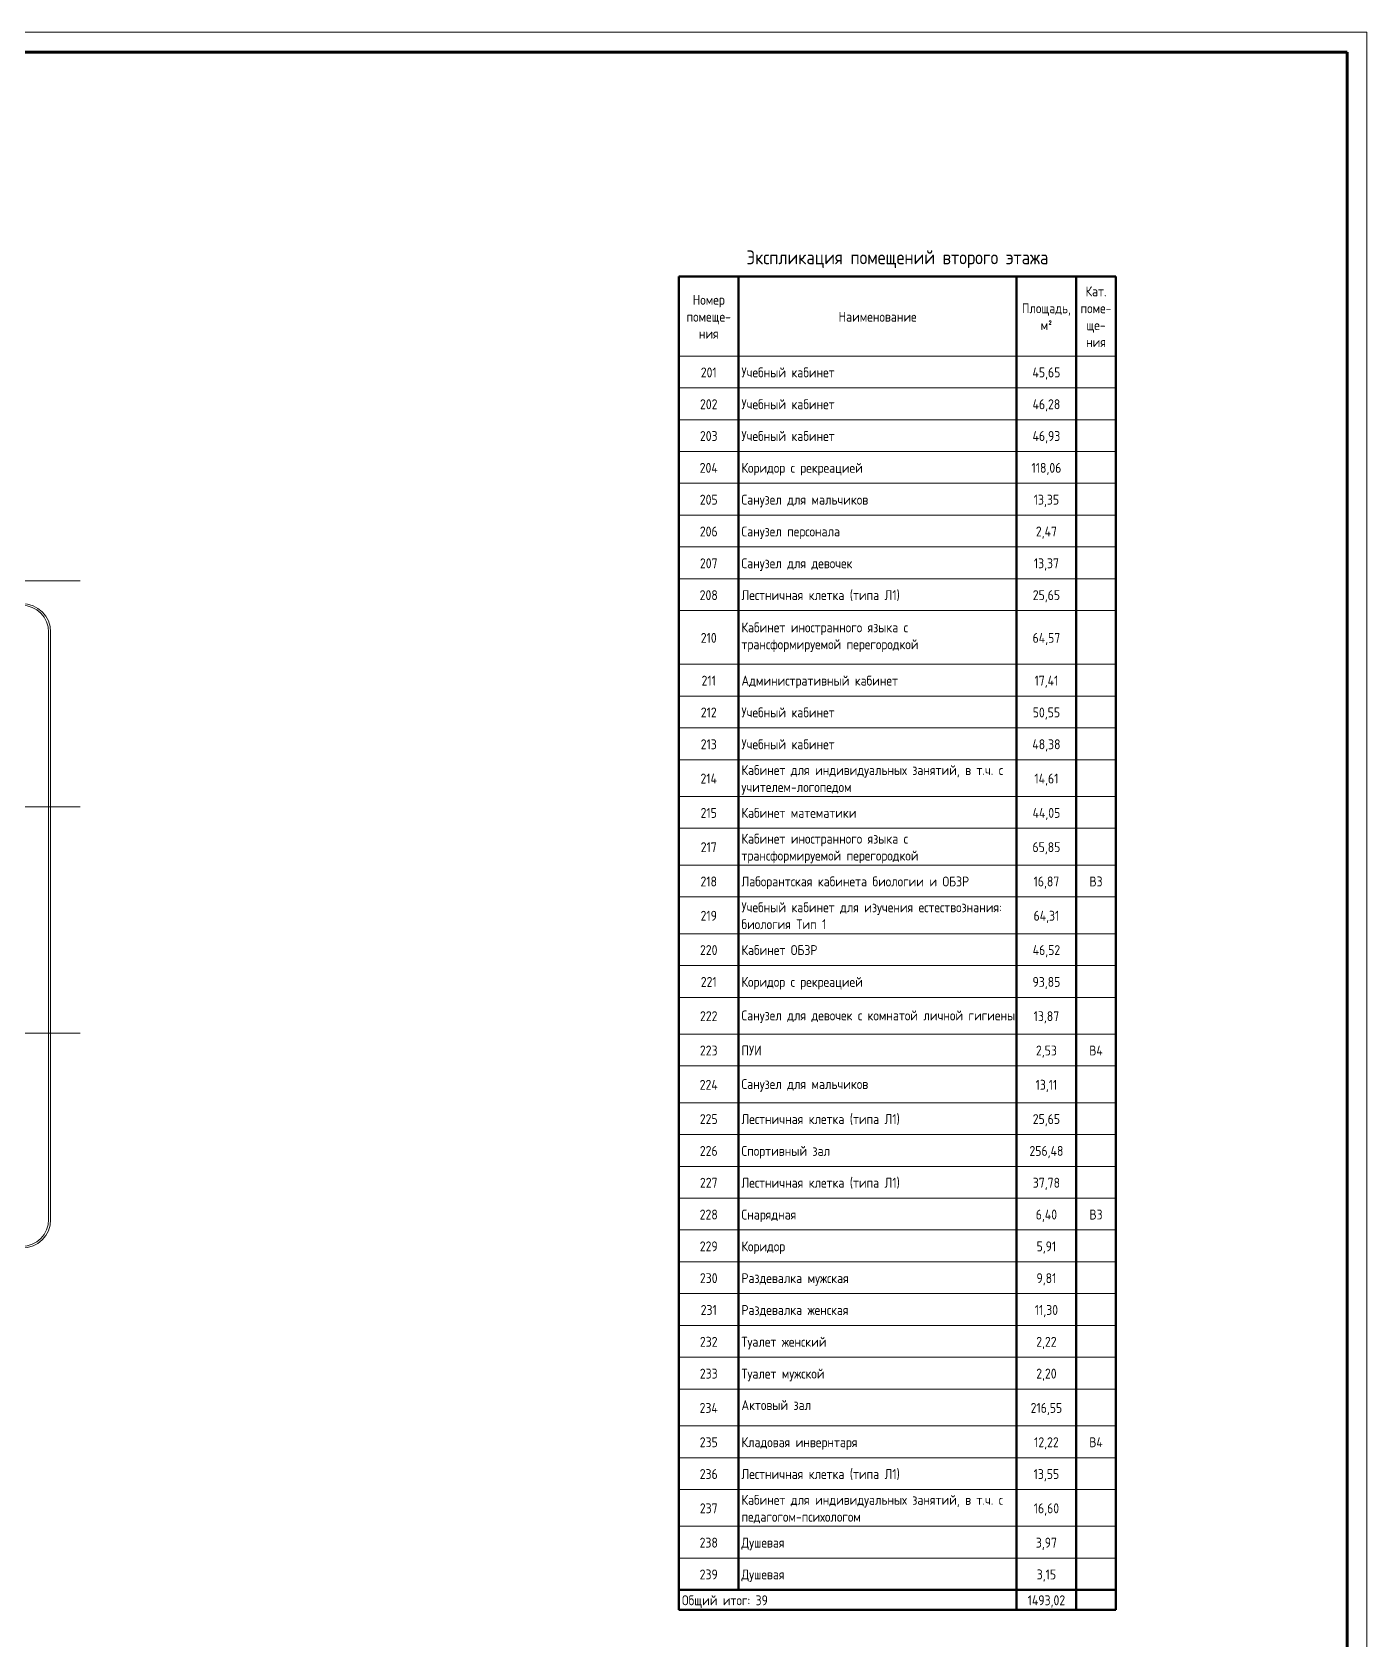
# Model space of a CAD drawing. Header units: millimetres. Extents: x -87434 to 499450, y -468665 to 122144.
# Drawn here: x 164118 to 197758, y 1664 to 42184 of the extents above; entities that cross this region are included whole.
import ezdxf

# ---------------------------------------------------------------- set-up
doc = ezdxf.new("R2010")
doc.units = ezdxf.units.MM
doc.linetypes.add('ADSK_Линия сетки', pattern=[25, 20, -2.5, 0, -2.5])
for name, color, linetype, lineweight in [('Графика спецификации', 7, 'Continuous', 20), ('Линии', 252, 'Continuous', 9), ('Оси', 252, 'Continuous', 9), ('ОФ_рамка', 8, 'Continuous', 60), ('Стены внутренние', 7, 'Continuous', 18), ('Тонкие линии', 252, 'Continuous', 18)]:
    doc.layers.add(name, color=color, linetype=linetype, lineweight=lineweight)
doc.styles.add('GOST Common_7', font='', dxfattribs={"width": 0.9, "height": 2.5})
doc.styles.add('GOST Common_8', font='', dxfattribs={"width": 0.9, "height": 3.5})
doc.styles.get('GOST Common_7').set_extended_font_data('GOST type B')
doc.styles.get('GOST Common_8').set_extended_font_data('GOST type B')

# ---------------------------------------------------------------- blocks, each defined once
blk = doc.blocks.new('А0')
at = {"layer": 'ОФ_рамка', "color": 0, "linetype": 'Continuous', "lineweight": 5, "ltscale": 100}
for points in [[(341068, -309617), (222168, -309617)], [(341068, -393717), (341068, -309617)]]:
    blk.add_lwpolyline(points, dxfattribs=at)
at = {"layer": 'ОФ_рамка', "color": 0, "linetype": 'Continuous', "ltscale": 100}
for points in [[(340568, -310117), (224168, -310117)], [(340568, -393217), (340568, -310117)]]:
    blk.add_lwpolyline(points, dxfattribs=at)
blk = doc.blocks.new('2 этаж')
at = {"layer": 'Линии', "color": 251, "lineweight": 50, "true_color": 0x636466}
for p, q in [((180421, 36027), (180421, 34023)), ((180421, 36027), (191433, 36027)), ((181921, 36027), (181921, 34023)), ((188932, 36027), (188932, 34023)), ((190432, 36027), (190432, 34023)), ((191432, 36027), (191432, 34023)), ((180421, 34023), (180421, 33221)), ((181921, 34023), (181921, 33221)), ((188932, 34023), (188932, 33221)), ((190432, 34023), (190432, 33221)), ((191432, 34023), (191432, 33221)), ((180421, 33221), (180421, 32419)), ((181921, 33221), (181921, 32419)), ((188932, 33221), (188932, 32419)), ((190432, 33221), (190432, 32419)), ((191432, 33221), (191432, 32419)), ((180421, 32419), (180421, 31617)), ((181921, 32419), (181921, 31617)), ((188932, 32419), (188932, 31617)), ((190432, 32419), (190432, 31617)), ((191432, 32419), (191432, 31617)), ((180421, 31617), (180421, 30815)), ((181921, 31617), (181921, 30815)), ((188932, 31617), (188932, 30815)), ((190432, 31617), (190432, 30815)), ((191432, 31617), (191432, 30815)), ((180421, 30815), (180421, 30013)), ((181921, 30815), (181921, 30013)), ((188932, 30815), (188932, 30013)), ((190432, 30815), (190432, 30013)), ((191432, 30815), (191432, 30013)), ((180421, 30013), (180421, 29211)), ((181921, 30013), (181921, 29211)), ((188932, 30013), (188932, 29211)), ((190432, 30013), (190432, 29211)), ((191432, 30013), (191432, 29211)), ((180421, 29211), (180421, 28410)), ((181921, 29211), (181921, 28410)), ((188932, 29211), (188932, 28410)), ((190432, 29211), (190432, 28410)), ((191432, 29211), (191432, 28410)), ((180421, 28410), (180421, 27608)), ((181921, 28410), (181921, 27608)), ((188932, 28410), (188932, 27608)), ((190432, 28410), (190432, 27608)), ((191432, 28410), (191432, 27608)), ((180421, 27608), (180421, 26254)), ((180421, 27608), (180421, 26806)), ((181921, 27608), (181921, 26254)), ((181921, 27608), (181921, 26806)), ((188932, 27608), (188932, 26254)), ((188932, 27608), (188932, 26806)), ((190432, 27608), (190432, 26254)), ((190432, 27608), (190432, 26806)), ((191432, 27608), (191432, 26254)), ((191432, 27608), (191432, 26806)), ((180421, 26254), (180421, 25452)), ((181921, 26254), (181921, 25452)), ((188932, 26254), (188932, 25452)), ((190432, 26254), (190432, 25452)), ((191432, 26254), (191432, 25452)), ((180421, 25452), (180421, 24651)), ((181921, 25452), (181921, 24651)), ((188932, 25452), (188932, 24651)), ((190432, 25452), (190432, 24651)), ((191432, 25452), (191432, 24651)), ((180421, 24651), (180421, 23849)), ((181921, 24651), (181921, 23849)), ((188932, 24651), (188932, 23849)), ((190432, 24651), (190432, 23849)), ((191432, 24651), (191432, 23849)), ((180421, 23849), (180421, 22922)), ((181921, 23849), (181921, 22922)), ((188932, 23849), (188932, 22922)), ((190432, 23849), (190432, 22922)), ((191432, 23849), (191432, 22922)), ((180421, 22922), (180421, 22120)), ((180421, 22922), (180421, 22120)), ((181921, 22922), (181921, 22120)), ((181921, 22922), (181921, 22120)), ((188932, 22922), (188932, 22120)), ((188932, 22922), (188932, 22120)), ((190432, 22922), (190432, 22120)), ((190432, 22922), (190432, 22120)), ((191432, 22922), (191432, 22120)), ((191432, 22922), (191432, 22120)), ((180421, 22120), (180421, 21192)), ((181921, 22120), (181921, 21192)), ((188932, 22120), (188932, 21192)), ((190432, 22120), (190432, 21192)), ((191432, 22120), (191432, 21192)), ((180421, 21192), (180421, 20391)), ((181921, 21192), (181921, 20391)), ((188932, 21192), (188932, 20391)), ((190432, 21192), (190432, 20391)), ((191432, 21192), (191432, 20391)), ((180421, 20391), (180421, 19463)), ((181921, 20391), (181921, 19463)), ((188932, 20391), (188932, 19463)), ((190432, 20391), (190432, 19463)), ((191432, 20391), (191432, 19463)), ((180421, 19463), (180421, 18661)), ((181921, 19463), (181921, 18661)), ((188932, 19463), (188932, 18661)), ((190432, 19463), (190432, 18661)), ((191432, 19463), (191432, 18661)), ((180421, 18661), (180421, 17860)), ((181921, 18661), (181921, 17860)), ((188932, 18661), (188932, 17860)), ((190432, 18661), (190432, 17860)), ((191432, 18661), (191432, 17860)), ((180421, 17860), (180421, 16932)), ((181921, 17860), (181921, 16932)), ((188932, 17860), (188932, 16932)), ((190432, 17860), (190432, 16932)), ((191432, 17860), (191432, 16932)), ((180421, 16932), (180421, 16130)), ((181921, 16932), (181921, 16130)), ((188932, 16932), (188932, 16130)), ((190432, 16932), (190432, 16130)), ((191432, 16932), (191432, 16130)), ((180421, 16130), (180421, 15203)), ((181921, 16130), (181921, 15203)), ((188932, 16130), (188932, 15203)), ((190432, 16130), (190432, 15203)), ((191432, 16130), (191432, 15203)), ((180421, 15203), (180421, 14401)), ((181921, 15203), (181921, 14401)), ((188932, 15203), (188932, 14401)), ((190432, 15203), (190432, 14401)), ((191432, 15203), (191432, 14401)), ((180421, 14401), (180421, 13599)), ((181921, 14401), (181921, 13599)), ((188932, 14401), (188932, 13599)), ((190432, 14401), (190432, 13599)), ((191432, 14401), (191432, 13599)), ((180421, 13599), (180421, 12798)), ((181921, 13599), (181921, 12798)), ((188932, 13599), (188932, 12798)), ((190432, 13599), (190432, 12798)), ((191432, 13599), (191432, 12798)), ((180421, 12798), (180421, 11996)), ((181921, 12798), (181921, 11996)), ((188932, 12798), (188932, 11996)), ((190432, 12798), (190432, 11996)), ((191432, 12798), (191432, 11996)), ((180421, 11996), (180421, 11194)), ((181921, 11996), (181921, 11194)), ((188932, 11996), (188932, 11194)), ((190432, 11996), (190432, 11194)), ((191432, 11996), (191432, 11194)), ((180421, 11194), (180421, 10392)), ((181921, 11194), (181921, 10392)), ((188932, 11194), (188932, 10392)), ((190432, 11194), (190432, 10392)), ((191432, 11194), (191432, 10392)), ((180421, 10392), (180421, 9590)), ((181921, 10392), (181921, 9590)), ((188932, 10392), (188932, 9590)), ((190432, 10392), (190432, 9590)), ((191432, 10392), (191432, 9590)), ((180421, 9590), (180421, 8788)), ((181921, 9590), (181921, 8788)), ((188932, 9590), (188932, 8788)), ((190432, 9590), (190432, 8788)), ((191432, 9590), (191432, 8788)), ((180421, 8788), (180421, 7987)), ((181921, 8788), (181921, 7987)), ((188932, 8788), (188932, 7987)), ((190432, 8788), (190432, 7987)), ((191432, 8788), (191432, 7987)), ((180421, 7987), (180421, 7059)), ((181921, 7987), (181921, 7059)), ((188932, 7987), (188932, 7059)), ((190432, 7987), (190432, 7059)), ((191432, 7987), (191432, 7059)), ((180421, 7059), (180421, 6257)), ((181921, 7059), (181921, 6257)), ((188932, 7059), (188932, 6257)), ((190432, 7059), (190432, 6257)), ((191432, 7059), (191432, 6257)), ((180421, 6257), (180421, 5456)), ((181921, 6257), (181921, 5456)), ((188932, 6257), (188932, 5456)), ((190432, 6257), (190432, 5456)), ((191432, 6257), (191432, 5456)), ((180421, 5456), (180421, 4528)), ((181921, 5456), (181921, 4528)), ((188932, 5456), (188932, 4528)), ((190432, 5456), (190432, 4528)), ((191432, 5456), (191432, 4528)), ((180421, 4528), (180421, 3726)), ((181921, 4528), (181921, 3726)), ((188932, 4528), (188932, 3726)), ((190432, 4528), (190432, 3726)), ((191432, 4528), (191432, 3726)), ((180421, 3726), (180421, 2925)), ((181921, 3726), (181921, 2925)), ((188932, 3726), (188932, 2925)), ((190432, 3726), (190432, 2925)), ((191432, 3726), (191432, 2925)), ((181921, 2925), (180421, 2925)), ((180421, 2925), (180421, 2423)), ((188932, 2925), (181921, 2925)), ((190432, 2925), (188932, 2925)), ((188932, 2925), (188932, 2423)), ((191432, 2925), (190432, 2925)), ((190432, 2925), (190432, 2423)), ((191432, 2925), (191432, 2423)), ((191433, 2925), (191433, 2423)), ((181921, 2423), (180421, 2423)), ((188932, 2423), (181921, 2423)), ((190432, 2423), (188932, 2423)), ((191432, 2423), (190432, 2423)), ((191433, 2423), (191432, 2423))]:
    blk.add_line(p, q, dxfattribs=at)
at = {"layer": 'Линии', "color": 251, "lineweight": 20, "true_color": 0x636466}
for p, q in [((181921, 34023), (180421, 34023)), ((188932, 34023), (181921, 34023)), ((190432, 34023), (188932, 34023)), ((191432, 34023), (190432, 34023)), ((181921, 33221), (180421, 33221)), ((188932, 33221), (181921, 33221)), ((190432, 33221), (188932, 33221)), ((191432, 33221), (190432, 33221)), ((181921, 32419), (180421, 32419)), ((188932, 32419), (181921, 32419)), ((190432, 32419), (188932, 32419)), ((191432, 32419), (190432, 32419)), ((181921, 31617), (180421, 31617)), ((188932, 31617), (181921, 31617)), ((190432, 31617), (188932, 31617)), ((191432, 31617), (190432, 31617)), ((181921, 30815), (180421, 30815)), ((188932, 30815), (181921, 30815)), ((190432, 30815), (188932, 30815)), ((191432, 30815), (190432, 30815)), ((181921, 30013), (180421, 30013)), ((188932, 30013), (181921, 30013)), ((190432, 30013), (188932, 30013)), ((191432, 30013), (190432, 30013)), ((181921, 29211), (180421, 29211)), ((188932, 29211), (181921, 29211)), ((190432, 29211), (188932, 29211)), ((191432, 29211), (190432, 29211)), ((181921, 28410), (180421, 28410)), ((188932, 28410), (181921, 28410)), ((190432, 28410), (188932, 28410)), ((191432, 28410), (190432, 28410)), ((181921, 27608), (180421, 27608)), ((181921, 27608), (180421, 27608)), ((188932, 27608), (181921, 27608)), ((188932, 27608), (181921, 27608)), ((190432, 27608), (188932, 27608)), ((190432, 27608), (188932, 27608)), ((191432, 27608), (190432, 27608)), ((191432, 27608), (190432, 27608)), ((181921, 26254), (180421, 26254)), ((188932, 26254), (181921, 26254)), ((190432, 26254), (188932, 26254)), ((191432, 26254), (190432, 26254)), ((181921, 25452), (180421, 25452)), ((188932, 25452), (181921, 25452)), ((190432, 25452), (188932, 25452)), ((191432, 25452), (190432, 25452)), ((181921, 24651), (180421, 24651)), ((188932, 24651), (181921, 24651)), ((190432, 24651), (188932, 24651)), ((191432, 24651), (190432, 24651)), ((181921, 23849), (180421, 23849)), ((188932, 23849), (181921, 23849)), ((190432, 23849), (188932, 23849)), ((191432, 23849), (190432, 23849)), ((181921, 22922), (180421, 22922)), ((188932, 22922), (181921, 22922)), ((190432, 22922), (188932, 22922)), ((191432, 22922), (190432, 22922)), ((181921, 22120), (180421, 22120)), ((181921, 22120), (180421, 22120)), ((188932, 22120), (181921, 22120)), ((188932, 22120), (181921, 22120)), ((190432, 22120), (188932, 22120)), ((190432, 22120), (188932, 22120)), ((191432, 22120), (190432, 22120)), ((191432, 22120), (190432, 22120)), ((181921, 21192), (180421, 21192)), ((188932, 21192), (181921, 21192)), ((190432, 21192), (188932, 21192)), ((191432, 21192), (190432, 21192)), ((181921, 20391), (180421, 20391)), ((188932, 20391), (181921, 20391)), ((190432, 20391), (188932, 20391)), ((191432, 20391), (190432, 20391)), ((181921, 19463), (180421, 19463)), ((188932, 19463), (181921, 19463)), ((190432, 19463), (188932, 19463)), ((191432, 19463), (190432, 19463)), ((181921, 18661), (180421, 18661)), ((188932, 18661), (181921, 18661)), ((190432, 18661), (188932, 18661)), ((191432, 18661), (190432, 18661)), ((181921, 17860), (180421, 17860)), ((188932, 17860), (181921, 17860)), ((190432, 17860), (188932, 17860)), ((191432, 17860), (190432, 17860)), ((181921, 16932), (180421, 16932)), ((188932, 16932), (181921, 16932)), ((190432, 16932), (188932, 16932)), ((191432, 16932), (190432, 16932)), ((181921, 16130), (180421, 16130)), ((188932, 16130), (181921, 16130)), ((190432, 16130), (188932, 16130)), ((191432, 16130), (190432, 16130)), ((181921, 15203), (180421, 15203)), ((188932, 15203), (181921, 15203)), ((190432, 15203), (188932, 15203)), ((191432, 15203), (190432, 15203)), ((181921, 14401), (180421, 14401)), ((188932, 14401), (181921, 14401)), ((190432, 14401), (188932, 14401)), ((191432, 14401), (190432, 14401)), ((181921, 13599), (180421, 13599)), ((188932, 13599), (181921, 13599)), ((190432, 13599), (188932, 13599)), ((191432, 13599), (190432, 13599)), ((181921, 12798), (180421, 12798)), ((188932, 12798), (181921, 12798)), ((190432, 12798), (188932, 12798)), ((191432, 12798), (190432, 12798)), ((181921, 11996), (180421, 11996)), ((188932, 11996), (181921, 11996)), ((190432, 11996), (188932, 11996)), ((191432, 11996), (190432, 11996)), ((181921, 11194), (180421, 11194)), ((188932, 11194), (181921, 11194)), ((190432, 11194), (188932, 11194)), ((191432, 11194), (190432, 11194)), ((181921, 10392), (180421, 10392)), ((188932, 10392), (181921, 10392)), ((190432, 10392), (188932, 10392)), ((191432, 10392), (190432, 10392)), ((181921, 9590), (180421, 9590)), ((188932, 9590), (181921, 9590)), ((190432, 9590), (188932, 9590)), ((191432, 9590), (190432, 9590)), ((181921, 8788), (180421, 8788)), ((188932, 8788), (181921, 8788)), ((190432, 8788), (188932, 8788)), ((191432, 8788), (190432, 8788)), ((181921, 7987), (180421, 7987)), ((188932, 7987), (181921, 7987)), ((190432, 7987), (188932, 7987)), ((191432, 7987), (190432, 7987)), ((181921, 7059), (180421, 7059)), ((188932, 7059), (181921, 7059)), ((190432, 7059), (188932, 7059)), ((191432, 7059), (190432, 7059)), ((181921, 6257), (180421, 6257)), ((188932, 6257), (181921, 6257)), ((190432, 6257), (188932, 6257)), ((191432, 6257), (190432, 6257)), ((181921, 5456), (180421, 5456)), ((188932, 5456), (181921, 5456)), ((190432, 5456), (188932, 5456)), ((191432, 5456), (190432, 5456)), ((181921, 4528), (180421, 4528)), ((188932, 4528), (181921, 4528)), ((190432, 4528), (188932, 4528)), ((191432, 4528), (190432, 4528)), ((181921, 3726), (180421, 3726)), ((188932, 3726), (181921, 3726)), ((190432, 3726), (188932, 3726)), ((191432, 3726), (190432, 3726))]:
    blk.add_line(p, q, dxfattribs=at)
at = {"layer": 'Оси', "color": 251, "linetype": 'ADSK_Линия сетки', "ltscale": 100, "true_color": 0x636466}
for p, q in [((165326, 28361), (93604, 28361)), ((165326, 22661), (93566, 22661)), ((165326, 16961), (93604, 16961))]:
    blk.add_line(p, q, dxfattribs=at)
at = {"layer": 'Стены внутренние', "color": 251, "true_color": 0x636466}
for p, q in [((164533, 12261), (164533, 27063)), ((164583, 27063), (164583, 12261))]:
    blk.add_line(p, q, dxfattribs=at)
for centre, radius, start, end in [((163858, 27063), 725, 0, 90), ((163858, 27063), 675, 0, 90), ((163858, 12261), 675, 270, 0), ((163858, 12261), 725, 270, 0)]:
    blk.add_arc(centre, radius, start, end, dxfattribs=at)
at = {"layer": 'Тонкие линии', "color": 251, "lineweight": 20, "true_color": 0x636466}
blk.add_line((191433, 36027), (191433, 34023), dxfattribs=at)
at = {"layer": 'Графика спецификации', "color": 251, "true_color": 0x636466, "line_spacing_factor": 1.022761}
for s, insert, char_height, width, attachment_point, style in [('Экспликация помещений второго этажа', (185927, 36686), 350, 9308.72, 2, 'GOST Common_8'), ('Кат.\\Pпоме-\\Pще-\\Pния', (190932, 35778), 250, 962.45, 2, 'GOST Common_7'), ('Номер\\Pпомеще-\\Pния', (181171, 35565), 250, 1418.03, 2, 'GOST Common_7'), ('Площадь,\\Pм\\fGOST Common|b0|i0|c238|p34|;\\W.9;²', (189682, 35352), 250, 1538.71, 2, 'GOST Common_7'), ('Наименование', (185427, 35138), 250, 2353.32, 2, 'GOST Common_7'), ('201', (181171, 33735), 250, 509.89, 2, 'GOST Common_7'), ('Учебный кабинет', (181996, 33735), 250, 4969.12, 1, 'GOST Common_7'), ('45,65', (189682, 33735), 250, 868.92, 2, 'GOST Common_7'), ('202', (181171, 32933), 250, 561.18, 2, 'GOST Common_7'), ('Учебный кабинет', (181996, 32933), 250, 4969.12, 1, 'GOST Common_7'), ('46,28', (189682, 32933), 250, 868.92, 2, 'GOST Common_7'), ('203', (181171, 32132), 250, 561.18, 2, 'GOST Common_7'), ('Учебный кабинет', (181996, 32132), 250, 4969.12, 1, 'GOST Common_7'), ('46,93', (189682, 32132), 250, 868.92, 2, 'GOST Common_7'), ('204', (181171, 31330), 250, 588.33, 2, 'GOST Common_7'), ('Коридор с рекреацией', (181996, 31330), 250, 6936.46, 1, 'GOST Common_7'), ('118,06', (189682, 31330), 250, 868.92, 2, 'GOST Common_7'), ('205', (181171, 30528), 250, 561.18, 2, 'GOST Common_7'), ('Санузел для мальчиков', (181996, 30528), 250, 6752.21, 1, 'GOST Common_7'), ('13,35', (189682, 30528), 250, 790.47, 2, 'GOST Common_7'), ('206', (181171, 29726), 250, 561.18, 2, 'GOST Common_7'), ('Санузел персонала', (181996, 29726), 250, 3131.72, 1, 'GOST Common_7'), ('2,47', (189682, 29726), 250, 681.86, 2, 'GOST Common_7'), ('207', (181171, 28924), 250, 561.18, 2, 'GOST Common_7'), ('Санузел для девочек', (181996, 28924), 250, 6323.79, 1, 'GOST Common_7'), ('13,37', (189682, 28924), 250, 790.47, 2, 'GOST Common_7'), ('208', (181171, 28122), 250, 561.18, 2, 'GOST Common_7'), ('Лестничная клетка (типа Л1)', (181996, 28122), 250, 4836.37, 1, 'GOST Common_7'), ('25,65', (189682, 28122), 250, 841.76, 2, 'GOST Common_7'), ('Кабинет иностранного языка с\\Pтрансформируемой перегородкой', (181996, 27309), 250, 7370.71, 1, 'GOST Common_7'), ('210', (181171, 27045), 250, 509.89, 2, 'GOST Common_7'), ('64,57', (189682, 27045), 250, 868.92, 2, 'GOST Common_7'), ('211', (181171, 25967), 250, 458.6, 2, 'GOST Common_7'), ('Административный кабинет', (181996, 25967), 250, 7977.15, 1, 'GOST Common_7'), ('17,41', (189682, 25967), 250, 766.34, 2, 'GOST Common_7'), ('212', (181171, 25165), 250, 509.89, 2, 'GOST Common_7'), ('Учебный кабинет', (181996, 25165), 250, 4969.12, 1, 'GOST Common_7'), ('50,55', (189682, 25165), 250, 841.76, 2, 'GOST Common_7'), ('213', (181171, 24363), 250, 509.89, 2, 'GOST Common_7'), ('Учебный кабинет', (181996, 24363), 250, 4969.12, 1, 'GOST Common_7'), ('48,38', (189682, 24363), 250, 868.92, 2, 'GOST Common_7'), ('Кабинет для индивидуальных занятий, в т.ч. с\\Pучителем-логопедом', (181996, 23712), 250, 7627.17, 1, 'GOST Common_7'), ('214', (181171, 23499), 250, 537.04, 2, 'GOST Common_7'), ('14,61', (189682, 23499), 250, 766.34, 2, 'GOST Common_7'), ('215', (181171, 22634), 250, 509.89, 2, 'GOST Common_7'), ('Кабинет математики', (181996, 22634), 250, 3599.37, 1, 'GOST Common_7'), ('44,05', (189682, 22634), 250, 896.07, 2, 'GOST Common_7'), ('Кабинет иностранного языка с\\Pтрансформируемой перегородкой', (181996, 21983), 250, 5497.11, 1, 'GOST Common_7'), ('217', (181171, 21770), 250, 509.89, 2, 'GOST Common_7'), ('65,85', (189682, 21770), 250, 841.76, 2, 'GOST Common_7'), ('218', (181171, 20905), 250, 509.89, 2, 'GOST Common_7'), ('Лаборантская кабинета биологии и ОБЗР', (181996, 20905), 250, 6891, 1, 'GOST Common_7'), ('16,87', (189682, 20905), 250, 790.47, 2, 'GOST Common_7'), ('В3', (190932, 20905), 250, 401.27, 2, 'GOST Common_7'), ('219', (181171, 20041), 250, 509.89, 2, 'GOST Common_7'), ('Учебный кабинет для изучения естествознания:\\Pбиология Тип 1', (181996, 20254), 250, 7949.99, 1, 'GOST Common_7'), ('64,31', (189682, 20041), 250, 817.63, 2, 'GOST Common_7'), ('220', (181171, 19176), 250, 561.18, 2, 'GOST Common_7'), ('Кабинет ОБЗР', (181996, 19176), 250, 2356.34, 1, 'GOST Common_7'), ('46,52', (189682, 19176), 250, 868.92, 2, 'GOST Common_7'), ('221', (181171, 18374), 250, 509.89, 2, 'GOST Common_7'), ('Коридор с рекреацией', (181996, 18374), 250, 6936.46, 1, 'GOST Common_7'), ('93,85', (189682, 18374), 250, 868.92, 2, 'GOST Common_7'), ('222', (181171, 17510), 250, 561.18, 2, 'GOST Common_7'), ('Санузел для девочек с комнатой личной гигиены', (181996, 17528), 250, 7983.18, 1, 'GOST Common_7'), ('13,87', (189682, 17510), 250, 790.47, 2, 'GOST Common_7'), ('223', (181171, 16645), 250, 561.18, 2, 'GOST Common_7'), ('ПУИ', (181996, 16645), 250, 642.64, 1, 'GOST Common_7'), ('2,53', (189682, 16645), 250, 654.71, 2, 'GOST Common_7'), ('В4', (190932, 16645), 250, 428.42, 2, 'GOST Common_7'), ('224', (181171, 15780), 250, 588.33, 2, 'GOST Common_7'), ('Санузел для мальчиков', (181996, 15799), 250, 7171.59, 1, 'GOST Common_7'), ('13,11', (189682, 15780), 250, 687.89, 2, 'GOST Common_7'), ('225', (181171, 14916), 250, 561.18, 2, 'GOST Common_7'), ('Лестничная клетка (типа Л1)', (181996, 14916), 250, 4836.37, 1, 'GOST Common_7'), ('25,65', (189682, 14916), 250, 841.76, 2, 'GOST Common_7'), ('226', (181171, 14114), 250, 561.18, 2, 'GOST Common_7'), ('Спортивный зал', (181996, 14114), 250, 5180.32, 1, 'GOST Common_7'), ('256,48', (189682, 14114), 250, 1055.98, 2, 'GOST Common_7'), ('227', (181171, 13312), 250, 561.18, 2, 'GOST Common_7'), ('Лестничная клетка (типа Л1)', (181996, 13312), 250, 4836.37, 1, 'GOST Common_7'), ('37,78', (189682, 13312), 250, 841.76, 2, 'GOST Common_7'), ('228', (181171, 12510), 250, 561.18, 2, 'GOST Common_7'), ('Снарядная', (181996, 12510), 250, 1737.84, 1, 'GOST Common_7'), ('6,40', (189682, 12510), 250, 681.86, 2, 'GOST Common_7'), ('В3', (190932, 12510), 250, 401.27, 2, 'GOST Common_7'), ('229', (181171, 11708), 250, 561.18, 2, 'GOST Common_7'), ('Коридор', (181996, 11708), 250, 1336.56, 1, 'GOST Common_7'), ('5,91', (189682, 11708), 250, 603.41, 2, 'GOST Common_7'), ('230', (181171, 10907), 250, 561.18, 2, 'GOST Common_7'), ('Раздевалка мужская', (181996, 10907), 250, 3454.55, 1, 'GOST Common_7'), ('9,81', (189682, 10907), 250, 603.41, 2, 'GOST Common_7'), ('231', (181171, 10105), 250, 509.89, 2, 'GOST Common_7'), ('Раздевалка женская', (181996, 10105), 250, 3427.4, 1, 'GOST Common_7'), ('11,30', (189682, 10105), 250, 739.18, 2, 'GOST Common_7'), ('232', (181171, 9303), 250, 561.18, 2, 'GOST Common_7'), ('Туалет женский', (181996, 9303), 250, 2664.08, 1, 'GOST Common_7'), ('2,22', (189682, 9303), 250, 654.71, 2, 'GOST Common_7'), ('233', (181171, 8501), 250, 561.18, 2, 'GOST Common_7'), ('Туалет мужской', (181996, 8501), 250, 2691.23, 1, 'GOST Common_7'), ('2,20', (189682, 8501), 250, 654.71, 2, 'GOST Common_7'), ('Актовый зал', (181996, 7708), 250, 6601.36, 1, 'GOST Common_7'), ('234', (181171, 7637), 250, 588.33, 2, 'GOST Common_7'), ('216,55', (189682, 7637), 250, 977.53, 2, 'GOST Common_7'), ('235', (181171, 6772), 250, 561.18, 2, 'GOST Common_7'), ('Кладовая инвернтаря', (181996, 6772), 250, 3623.51, 1, 'GOST Common_7'), ('12,22', (189682, 6772), 250, 790.47, 2, 'GOST Common_7'), ('В4', (190932, 6772), 250, 428.42, 2, 'GOST Common_7'), ('236', (181171, 5970), 250, 561.18, 2, 'GOST Common_7'), ('Лестничная клетка (типа Л1)', (181996, 5970), 250, 4836.37, 1, 'GOST Common_7'), ('13,55', (189682, 5970), 250, 790.47, 2, 'GOST Common_7'), ('Кабинет для индивидуальных занятий, в т.ч. с\\Pпедагогом-психологом', (181996, 5319), 250, 7627.17, 1, 'GOST Common_7'), ('237', (181171, 5106), 250, 561.18, 2, 'GOST Common_7'), ('16,60', (189682, 5106), 250, 790.47, 2, 'GOST Common_7'), ('238', (181171, 4241), 250, 561.18, 2, 'GOST Common_7'), ('Душевая', (181996, 4241), 250, 1445.18, 1, 'GOST Common_7'), ('3,97', (189682, 4241), 250, 654.71, 2, 'GOST Common_7'), ('239', (181171, 3439), 250, 561.18, 2, 'GOST Common_7'), ('Душевая', (181996, 3439), 250, 1445.18, 1, 'GOST Common_7'), ('3,15', (189682, 3439), 250, 603.41, 2, 'GOST Common_7'), ('Общий итог: 39', (180496, 2788), 250, 2489.09, 1, 'GOST Common_7'), ('1493,02', (189682, 2788), 250, 1191.74, 2, 'GOST Common_7')]:
    blk.add_mtext(s, dxfattribs=dict(at, insert=insert, char_height=char_height, width=width, attachment_point=attachment_point, style=style))

msp = doc.modelspace()

# ---------------------------------------------------------------- block references
msp.add_blockref('2 этаж', (0, -2))
at = {"layer": 'ОФ_рамка', "color": 0, "lineweight": -2}
msp.add_blockref('А0', (-143309.77332, 351801.09662), dxfattribs=at)

doc.saveas('drawing.dxf')
